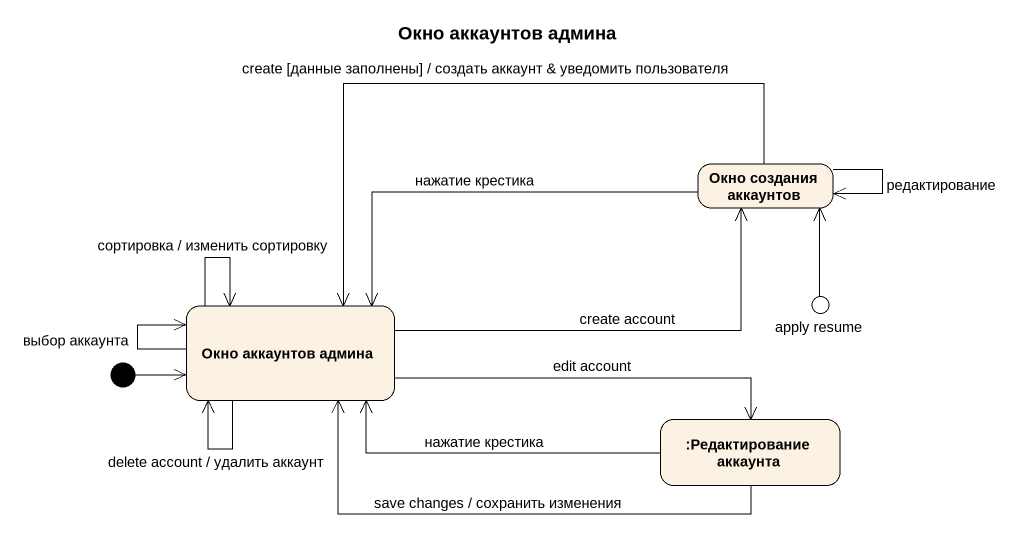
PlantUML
@startuml
title Окно аккаунтов админа
hide empty description
state "Окно создания аккаунтов" as Окно_создания_аккаунтов
state "Окно аккаунтов админа" as Окно_аккаунтов_админа
state "apply resume" as apply_resume <<choice>>
state ":Редактирование аккаунта" as Редактирование_аккаунта
[*] -right-> Окно_аккаунтов_админа
Окно_создания_аккаунтов --> Окно_создания_аккаунтов : редактирование
Окно_создания_аккаунтов -left-> Окно_аккаунтов_админа : create [данные заполнены] / создать аккаунт & уведомить пользователя
Окно_создания_аккаунтов -left-> Окно_аккаунтов_админа : нажатие крестика
Окно_аккаунтов_админа -right-> Окно_создания_аккаунтов : create account
Окно_аккаунтов_админа --> Окно_аккаунтов_админа : сортировка / изменить сортировку
Окно_аккаунтов_админа --> Окно_аккаунтов_админа : выбор аккаунта
Окно_аккаунтов_админа --> Окно_аккаунтов_админа : delete account / удалить аккаунт
Окно_аккаунтов_админа -right-> Редактирование_аккаунта : edit account
apply_resume -up-> Окно_создания_аккаунтов
Редактирование_аккаунта -left-> Окно_аккаунтов_админа : нажатие крестика
Редактирование_аккаунта -left-> Окно_аккаунтов_админа : save changes / сохранить изменения
@enduml
